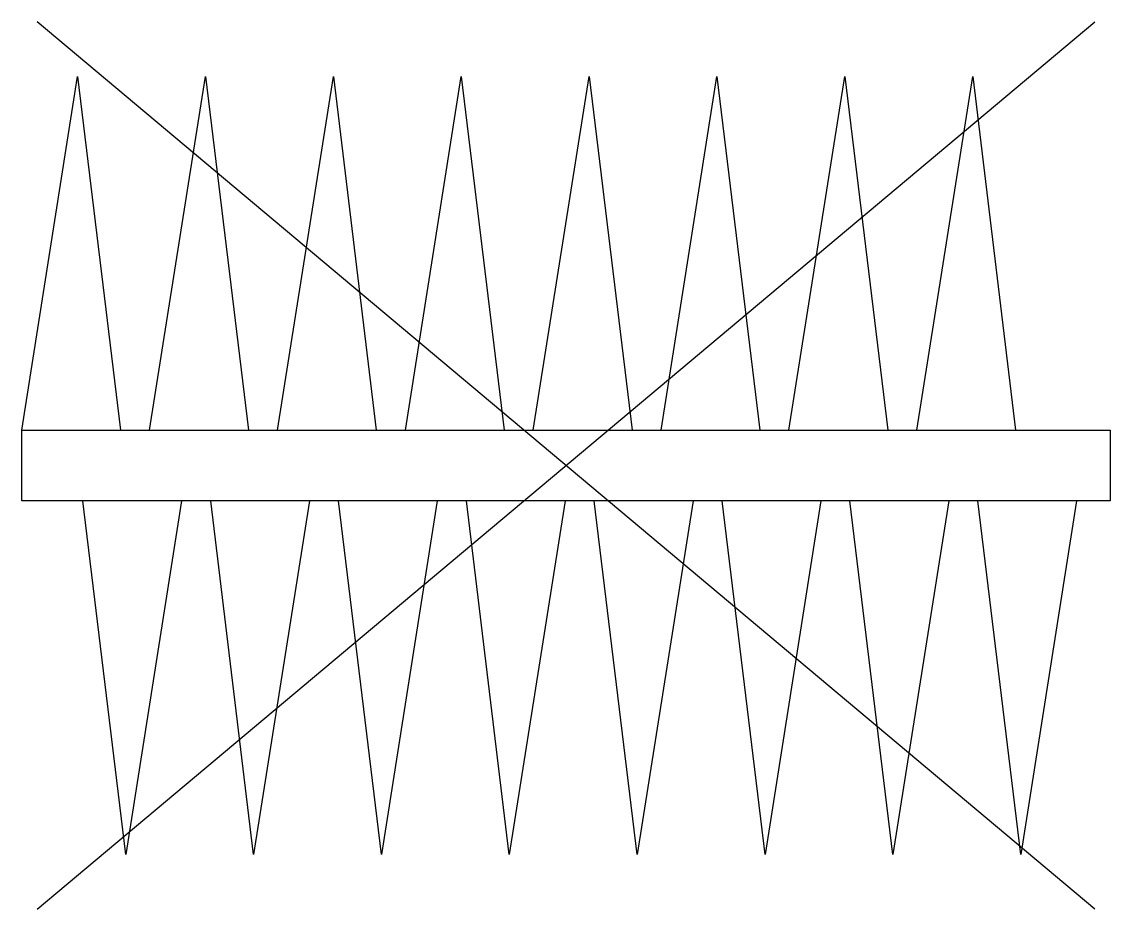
# Model space of a CAD drawing. Extents: x -2.15 to 2.15, y -1.75 to 1.75.
import ezdxf

# ---------------------------------------------------------------- set-up
doc = ezdxf.new("R2010")
doc.units = 0

msp = doc.modelspace()

# ---------------------------------------------------------------- linework, layer by layer
for p, q in [((-2.0894, -1.7532), (2.0894, 1.7532)), ((2.0894, -1.7532), (-2.0894, 1.7532))]:
    msp.add_line(p, q)
for points in [[(-2.1501, 0.1397), (-1.9293, 1.5365), (-1.7598, 0.1397)], [(-1.645, 0.1397), (-1.4242, 1.5365), (-1.2547, 0.1397)], [(-1.1398, 0.1397), (-0.919, 1.5365), (-0.7495, 0.1397)], [(-0.6346, 0.1397), (-0.4138, 1.5365), (-0.2444, 0.1397)], [(-0.1295, 0.1397), (0.0913, 1.5365), (0.2608, 0.1397)], [(0.3757, 0.1397), (0.5965, 1.5365), (0.766, 0.1397)], [(0.8808, 0.1397), (1.1016, 1.5365), (1.2711, 0.1397)], [(1.386, 0.1397), (1.6068, 1.5365), (1.7763, 0.1397)], [(-1.5187, -0.1397), (-1.7395, -1.5365), (-1.909, -0.1397)], [(-1.0136, -0.1397), (-1.2343, -1.5365), (-1.4038, -0.1397)], [(-0.5084, -0.1397), (-0.7292, -1.5365), (-0.8987, -0.1397)], [(-0.0032, -0.1397), (-0.224, -1.5365), (-0.3935, -0.1397)], [(0.5019, -0.1397), (0.2811, -1.5365), (0.1116, -0.1397)], [(1.0071, -0.1397), (0.7863, -1.5365), (0.6168, -0.1397)], [(1.5122, -0.1397), (1.2915, -1.5365), (1.122, -0.1397)], [(2.0174, -0.1397), (1.7966, -1.5365), (1.6271, -0.1397)]]:
    msp.add_lwpolyline(points)
msp.add_lwpolyline([(-2.1501, 0.1397), (2.1501, 0.1397), (2.1501, -0.1397), (-2.1501, -0.1397)], close=True)

doc.saveas('drawing.dxf')
